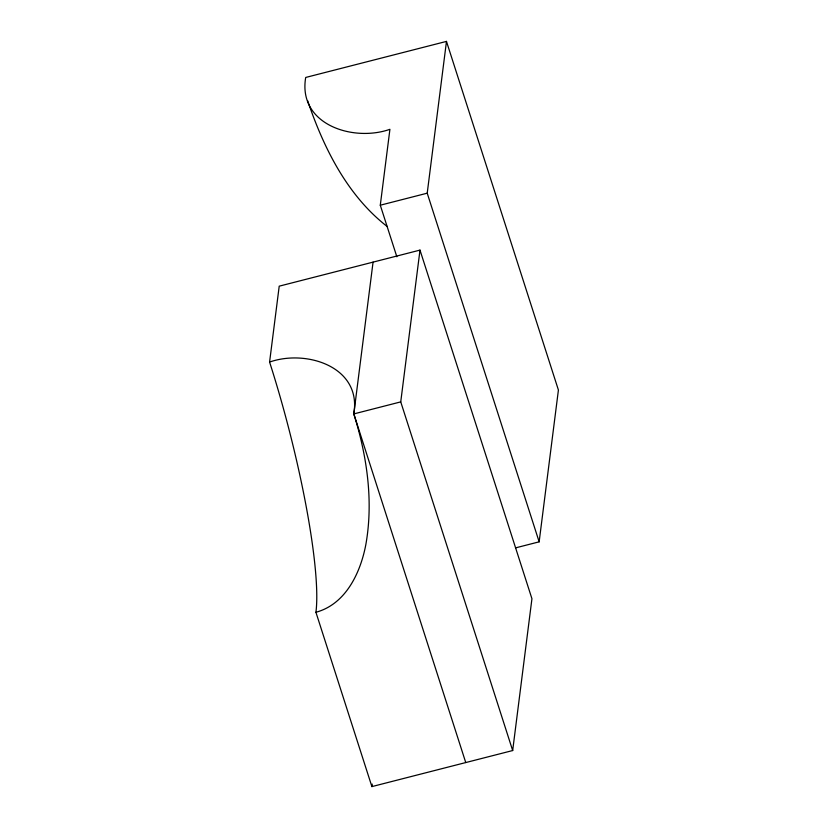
<?xml version="1.0" encoding="UTF-8"?>
<svg xmlns="http://www.w3.org/2000/svg" width="828" height="828" viewBox="0 0 828 828"><rect width="100%" height="100%" fill="white"/><g stroke="black" fill="none" stroke-linecap="round" stroke-linejoin="round"><path stroke-width="1.24" d="M315.923 612.275C345.938 604.161 360.656 572.396 365.904 544.224C373.573 500.661 366.907 455.773 353.815 413.917C361.908 366.618 306.112 349.157 269.586 362.064A196.112 30.222 75.6 0 1 315.923 612.275L371.896 786.6L512.677 750.541L531.938 598.747L419.993 250.108L279.212 286.167L269.586 362.064M465.75 762.557L353.815 413.917L373.066 262.124M396.85 256.763L380.29 205.209L389.916 129.313C353.401 142.219 297.594 124.759 305.698 77.459L446.478 41.4L558.414 390.04L539.152 541.833L515.482 547.898M512.677 750.541L400.742 401.89L419.993 250.108M539.152 541.833L427.217 193.183L446.478 41.4M371.896 786.6L372.217 784.075M380.29 205.209L427.217 193.183M353.815 413.917L400.742 401.89M387.38 226.655C347.18 195.48 323.613 147.808 307.592 100.602"/></g></svg>
